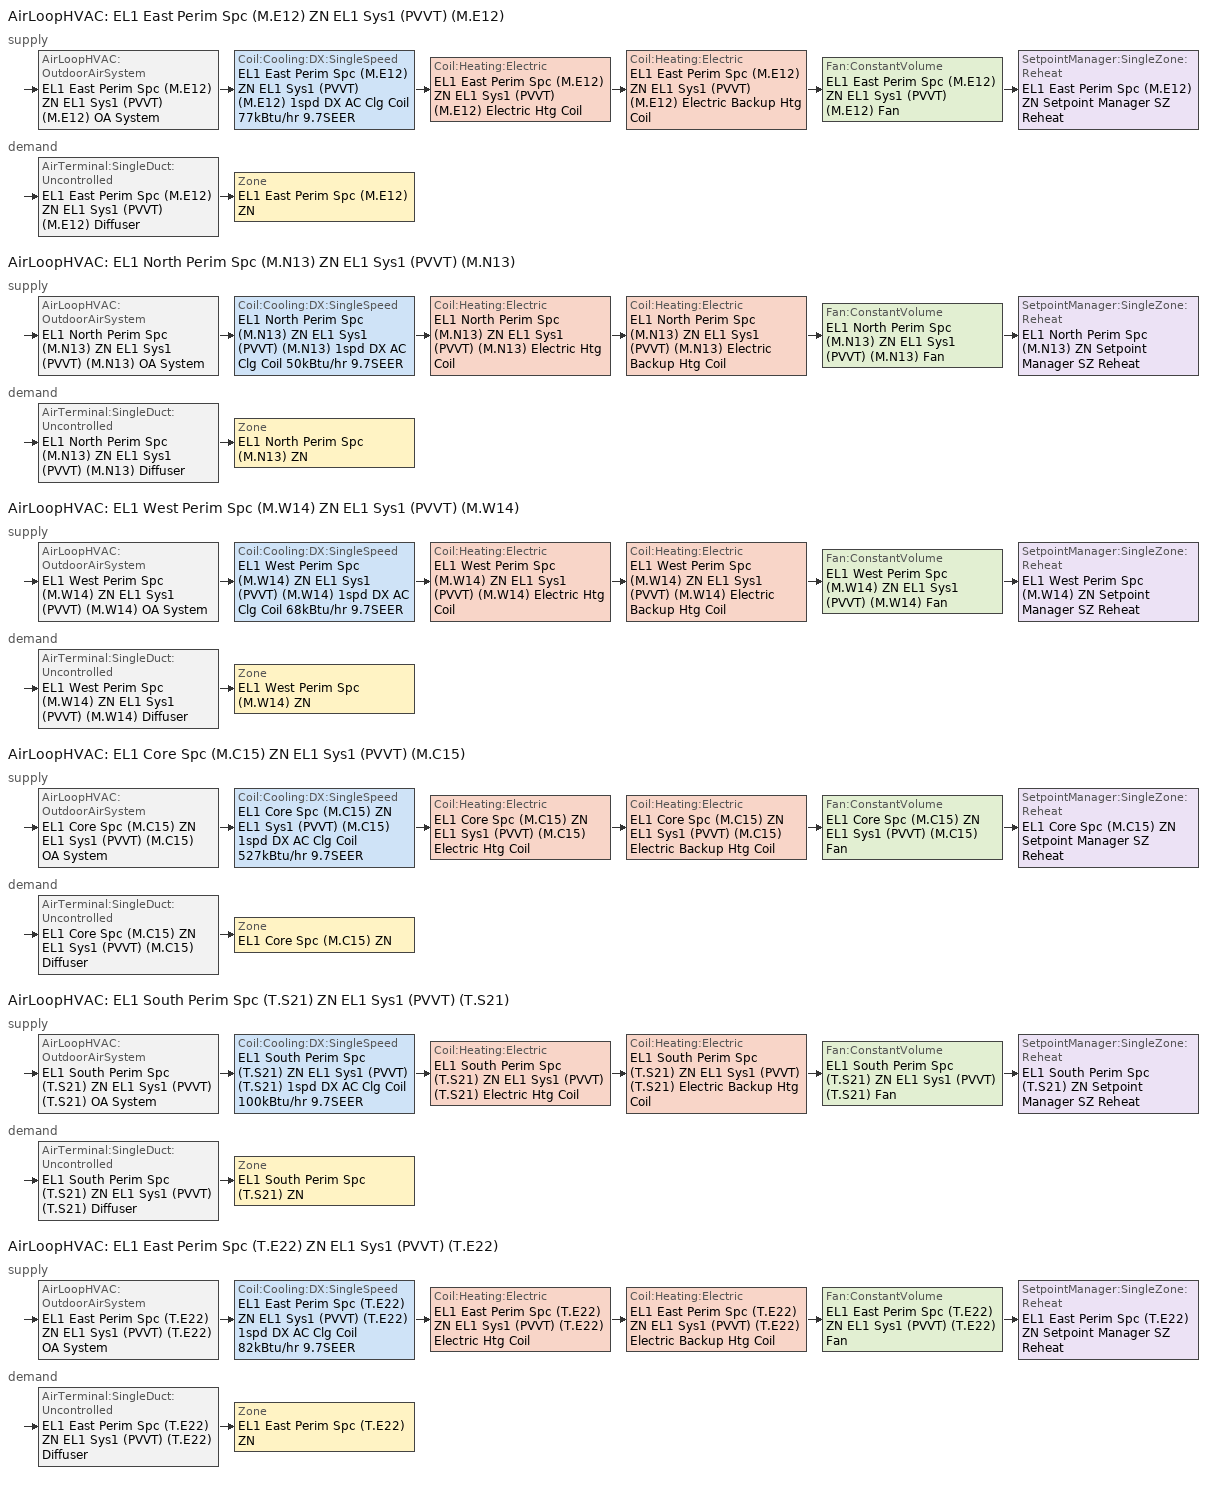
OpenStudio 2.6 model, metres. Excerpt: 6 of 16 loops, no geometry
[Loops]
AirLoopHVAC 'EL1 East Perim Spc (M.E12) ZN EL1 Sys1 (PVVT) (M.E12)'
 supply: AirLoopHVAC:OutdoorAirSystem 'EL1 East Perim Spc (M.E12) ZN EL1 Sys1 (PVVT) (M.E12) OA System' > Coil:Cooling:DX:SingleSpeed 'EL1 East Perim Spc (M.E12) ZN EL1 Sys1 (PVVT) (M.E12) 1spd DX AC Clg Coil 77kBtu/hr 9.7SEER' > Coil:Heating:Electric 'EL1 East Perim Spc (M.E12) ZN EL1 Sys1 (PVVT) (M.E12) Electric Htg Coil' > Coil:Heating:Electric 'EL1 East Perim Spc (M.E12) ZN EL1 Sys1 (PVVT) (M.E12) Electric Backup Htg Coil' > Fan:ConstantVolume 'EL1 East Perim Spc (M.E12) ZN EL1 Sys1 (PVVT) (M.E12) Fan' > SetpointManager:SingleZone:Reheat 'EL1 East Perim Spc (M.E12) ZN Setpoint Manager SZ Reheat'
 demand: AirTerminal:SingleDuct:Uncontrolled 'EL1 East Perim Spc (M.E12) ZN EL1 Sys1 (PVVT) (M.E12) Diffuser' > Zone 'EL1 East Perim Spc (M.E12) ZN'
AirLoopHVAC 'EL1 North Perim Spc (M.N13) ZN EL1 Sys1 (PVVT) (M.N13)'
 supply: AirLoopHVAC:OutdoorAirSystem 'EL1 North Perim Spc (M.N13) ZN EL1 Sys1 (PVVT) (M.N13) OA System' > Coil:Cooling:DX:SingleSpeed 'EL1 North Perim Spc (M.N13) ZN EL1 Sys1 (PVVT) (M.N13) 1spd DX AC Clg Coil 50kBtu/hr 9.7SEER' > Coil:Heating:Electric 'EL1 North Perim Spc (M.N13) ZN EL1 Sys1 (PVVT) (M.N13) Electric Htg Coil' > Coil:Heating:Electric 'EL1 North Perim Spc (M.N13) ZN EL1 Sys1 (PVVT) (M.N13) Electric Backup Htg Coil' > Fan:ConstantVolume 'EL1 North Perim Spc (M.N13) ZN EL1 Sys1 (PVVT) (M.N13) Fan' > SetpointManager:SingleZone:Reheat 'EL1 North Perim Spc (M.N13) ZN Setpoint Manager SZ Reheat'
 demand: AirTerminal:SingleDuct:Uncontrolled 'EL1 North Perim Spc (M.N13) ZN EL1 Sys1 (PVVT) (M.N13) Diffuser' > Zone 'EL1 North Perim Spc (M.N13) ZN'
AirLoopHVAC 'EL1 West Perim Spc (M.W14) ZN EL1 Sys1 (PVVT) (M.W14)'
 supply: AirLoopHVAC:OutdoorAirSystem 'EL1 West Perim Spc (M.W14) ZN EL1 Sys1 (PVVT) (M.W14) OA System' > Coil:Cooling:DX:SingleSpeed 'EL1 West Perim Spc (M.W14) ZN EL1 Sys1 (PVVT) (M.W14) 1spd DX AC Clg Coil 68kBtu/hr 9.7SEER' > Coil:Heating:Electric 'EL1 West Perim Spc (M.W14) ZN EL1 Sys1 (PVVT) (M.W14) Electric Htg Coil' > Coil:Heating:Electric 'EL1 West Perim Spc (M.W14) ZN EL1 Sys1 (PVVT) (M.W14) Electric Backup Htg Coil' > Fan:ConstantVolume 'EL1 West Perim Spc (M.W14) ZN EL1 Sys1 (PVVT) (M.W14) Fan' > SetpointManager:SingleZone:Reheat 'EL1 West Perim Spc (M.W14) ZN Setpoint Manager SZ Reheat'
 demand: AirTerminal:SingleDuct:Uncontrolled 'EL1 West Perim Spc (M.W14) ZN EL1 Sys1 (PVVT) (M.W14) Diffuser' > Zone 'EL1 West Perim Spc (M.W14) ZN'
AirLoopHVAC 'EL1 Core Spc (M.C15) ZN EL1 Sys1 (PVVT) (M.C15)'
 supply: AirLoopHVAC:OutdoorAirSystem 'EL1 Core Spc (M.C15) ZN EL1 Sys1 (PVVT) (M.C15) OA System' > Coil:Cooling:DX:SingleSpeed 'EL1 Core Spc (M.C15) ZN EL1 Sys1 (PVVT) (M.C15) 1spd DX AC Clg Coil 527kBtu/hr 9.7SEER' > Coil:Heating:Electric 'EL1 Core Spc (M.C15) ZN EL1 Sys1 (PVVT) (M.C15) Electric Htg Coil' > Coil:Heating:Electric 'EL1 Core Spc (M.C15) ZN EL1 Sys1 (PVVT) (M.C15) Electric Backup Htg Coil' > Fan:ConstantVolume 'EL1 Core Spc (M.C15) ZN EL1 Sys1 (PVVT) (M.C15) Fan' > SetpointManager:SingleZone:Reheat 'EL1 Core Spc (M.C15) ZN Setpoint Manager SZ Reheat'
 demand: AirTerminal:SingleDuct:Uncontrolled 'EL1 Core Spc (M.C15) ZN EL1 Sys1 (PVVT) (M.C15) Diffuser' > Zone 'EL1 Core Spc (M.C15) ZN'
AirLoopHVAC 'EL1 South Perim Spc (T.S21) ZN EL1 Sys1 (PVVT) (T.S21)'
 supply: AirLoopHVAC:OutdoorAirSystem 'EL1 South Perim Spc (T.S21) ZN EL1 Sys1 (PVVT) (T.S21) OA System' > Coil:Cooling:DX:SingleSpeed 'EL1 South Perim Spc (T.S21) ZN EL1 Sys1 (PVVT) (T.S21) 1spd DX AC Clg Coil 100kBtu/hr 9.7SEER' > Coil:Heating:Electric 'EL1 South Perim Spc (T.S21) ZN EL1 Sys1 (PVVT) (T.S21) Electric Htg Coil' > Coil:Heating:Electric 'EL1 South Perim Spc (T.S21) ZN EL1 Sys1 (PVVT) (T.S21) Electric Backup Htg Coil' > Fan:ConstantVolume 'EL1 South Perim Spc (T.S21) ZN EL1 Sys1 (PVVT) (T.S21) Fan' > SetpointManager:SingleZone:Reheat 'EL1 South Perim Spc (T.S21) ZN Setpoint Manager SZ Reheat'
 demand: AirTerminal:SingleDuct:Uncontrolled 'EL1 South Perim Spc (T.S21) ZN EL1 Sys1 (PVVT) (T.S21) Diffuser' > Zone 'EL1 South Perim Spc (T.S21) ZN'
AirLoopHVAC 'EL1 East Perim Spc (T.E22) ZN EL1 Sys1 (PVVT) (T.E22)'
 supply: AirLoopHVAC:OutdoorAirSystem 'EL1 East Perim Spc (T.E22) ZN EL1 Sys1 (PVVT) (T.E22) OA System' > Coil:Cooling:DX:SingleSpeed 'EL1 East Perim Spc (T.E22) ZN EL1 Sys1 (PVVT) (T.E22) 1spd DX AC Clg Coil 82kBtu/hr 9.7SEER' > Coil:Heating:Electric 'EL1 East Perim Spc (T.E22) ZN EL1 Sys1 (PVVT) (T.E22) Electric Htg Coil' > Coil:Heating:Electric 'EL1 East Perim Spc (T.E22) ZN EL1 Sys1 (PVVT) (T.E22) Electric Backup Htg Coil' > Fan:ConstantVolume 'EL1 East Perim Spc (T.E22) ZN EL1 Sys1 (PVVT) (T.E22) Fan' > SetpointManager:SingleZone:Reheat 'EL1 East Perim Spc (T.E22) ZN Setpoint Manager SZ Reheat'
 demand: AirTerminal:SingleDuct:Uncontrolled 'EL1 East Perim Spc (T.E22) ZN EL1 Sys1 (PVVT) (T.E22) Diffuser' > Zone 'EL1 East Perim Spc (T.E22) ZN'
[Sizing:Zone] Zone Cooling Design Supply Air Temperature Input Method=SupplyAirTemperature; Zone Cooling Design Supply Air Temperature {C}=12.7778; Zone Cooling Design Supply Air Temperature Difference {deltaC}=11.11; Zone Heating Design Supply Air Temperature Input Method=SupplyAirTemperature; Zone Heating Design Supply Air Temperature {C}=50; Zone Heating Design Supply Air Temperature Difference {deltaC}=11.11; Zone Cooling Design Supply Air Humidity Ratio {kg-H2O/kg-air}=0.0085; Zone Heating Design Supply Air Humidity Ratio {kg-H2O/kg-air}=0.008; Cooling Design Air Flow Method=DesignDay; Heating Design Air Flow Method=DesignDay; Account for Dedicated Outdoor Air System=No; Dedicated Outdoor Air System Control Strategy=NeutralSupplyAir; Dedicated Outdoor Air Low Setpoint Temperature for Design {C}=autosize; Dedicated Outdoor Air High Setpoint Temperature for Design {C}=autosize
EL1 Core Spc (M.C15) ZN; EL1 East Perim Spc (M.E12) ZN; EL1 East Perim Spc (T.E22) ZN; EL1 North Perim Spc (M.N13) ZN; EL1 South Perim Spc (T.S21) ZN; EL1 West Perim Spc (M.W14) ZN
[Zone equipment]
EL1 Core Spc (M.C15) ZN: EL1 Core Spc (M.C15) ZN EL1 Sys1 (PVVT) (M.C15) Diffuser
EL1 East Perim Spc (M.E12) ZN: EL1 East Perim Spc (M.E12) ZN EL1 Sys1 (PVVT) (M.E12) Diffuser
EL1 East Perim Spc (T.E22) ZN: EL1 East Perim Spc (T.E22) ZN EL1 Sys1 (PVVT) (T.E22) Diffuser
EL1 North Perim Spc (M.N13) ZN: EL1 North Perim Spc (M.N13) ZN EL1 Sys1 (PVVT) (M.N13) Diffuser
EL1 South Perim Spc (T.S21) ZN: EL1 South Perim Spc (T.S21) ZN EL1 Sys1 (PVVT) (T.S21) Diffuser
EL1 West Perim Spc (M.W14) ZN: EL1 West Perim Spc (M.W14) ZN EL1 Sys1 (PVVT) (M.W14) Diffuser
[AirLoopHVAC] Design Supply Air Flow Rate {m3/s}=AutoSize
Name | Availability Schedule
EL1 East Perim Spc (M.E12) ZN EL1 Sys1 (PVVT) (M.E12) | EL1 East Perim Spc (M.E12) ZN EL1 Sys1 (PVVT) (M.E12) Occ Sch
EL1 North Perim Spc (M.N13) ZN EL1 Sys1 (PVVT) (M.N13) | EL1 North Perim Spc (M.N13) ZN EL1 Sys1 (PVVT) (M.N13) Occ Sch
EL1 West Perim Spc (M.W14) ZN EL1 Sys1 (PVVT) (M.W14) | EL1 West Perim Spc (M.W14) ZN EL1 Sys1 (PVVT) (M.W14) Occ Sch
EL1 Core Spc (M.C15) ZN EL1 Sys1 (PVVT) (M.C15) | EL1 Core Spc (M.C15) ZN EL1 Sys1 (PVVT) (M.C15) Occ Sch
EL1 South Perim Spc (T.S21) ZN EL1 Sys1 (PVVT) (T.S21) | EL1 South Perim Spc (T.S21) ZN EL1 Sys1 (PVVT) (T.S21) Occ Sch
EL1 East Perim Spc (T.E22) ZN EL1 Sys1 (PVVT) (T.E22) | EL1 East Perim Spc (T.E22) ZN EL1 Sys1 (PVVT) (T.E22) Occ Sch
[Sizing:System] Type of Load to Size On=Sensible; Design Outdoor Air Flow Rate {m3/s}=Autosize; Minimum System Air Flow Ratio=1; Preheat Design Temperature {C}=7.22222; Preheat Design Humidity Ratio {kg-H2O/kg-Air}=0.008; Precool Design Temperature {C}=12.7778; Precool Design Humidity Ratio {kg-H2O/kg-Air}=0.008; Central Cooling Design Supply Air Temperature {C}=12.7778; Central Heating Design Supply Air Temperature {C}=50; Sizing Option=Coincident; 100% Outdoor Air in Cooling=No; 100% Outdoor Air in Heating=No; Central Cooling Design Supply Air Humidity Ratio {kg-H2O/kg-Air}=0.0085; Central Heating Design Supply Air Humidity Ratio {kg-H2O/kg-Air}=0.008; Cooling Design Air Flow Method=DesignDay; Cooling Design Air Flow Rate {m3/s}=0; Heating Design Air Flow Method=DesignDay; Heating Design Air Flow Rate {m3/s}=0; System Outdoor Air Method=ZoneSum; Zone Maximum Outdoor Air Fraction=1; Cooling Supply Air Flow Rate Per Floor Area {m3/s-m2}=0.00996765; Cooling Fraction of Autosized Cooling Supply Air Flow Rate=1; Cooling Supply Air Flow Rate Per Unit Cooling Capacity {m3/s-W}=3.94755e-05; Heating Supply Air Flow Rate Per Floor Area {m3/s-m2}=0.00996765; Heating Fraction of Autosized Heating Supply Air Flow Rate=1; Heating Fraction of Autosized Cooling Supply Air Flow Rate=1; Heating Supply Air Flow Rate Per Unit Heating Capacity {m3/s-W}=3.15882e-05; Cooling Design Capacity Method=CoolingDesignCapacity; Cooling Design Capacity {W}=autosize; Cooling Design Capacity Per Floor Area {W/m2}=234.7; Fraction of Autosized Cooling Design Capacity=1; Heating Design Capacity Method=HeatingDesignCapacity; Heating Design Capacity {W}=autosize; Heating Design Capacity Per Floor Area {W/m2}=157; Fraction of Autosized Heating Design Capacity=1; Central Cooling Capacity Control Method=OnOff
EL1 East Perim Spc (M.E12) ZN EL1 Sys1 (PVVT) (M.E12); EL1 North Perim Spc (M.N13) ZN EL1 Sys1 (PVVT) (M.N13); EL1 West Perim Spc (M.W14) ZN EL1 Sys1 (PVVT) (M.W14); EL1 Core Spc (M.C15) ZN EL1 Sys1 (PVVT) (M.C15); EL1 South Perim Spc (T.S21) ZN EL1 Sys1 (PVVT) (T.S21); EL1 East Perim Spc (T.E22) ZN EL1 Sys1 (PVVT) (T.E22)
[SetpointManager:SingleZone:Reheat] Minimum Supply Air Temperature {C}=12.7778; Maximum Supply Air Temperature {C}=50
Name | Control Zone | Setpoint Node or NodeList
EL1 East Perim Spc (M.E12) ZN Setpoint Manager SZ Reheat | EL1 East Perim Spc (M.E12) ZN | EL1 East Perim Spc (M.E12) ZN EL1 Sys1 (PVVT) (M.E12) Supply Outlet Node
EL1 North Perim Spc (M.N13) ZN Setpoint Manager SZ Reheat | EL1 North Perim Spc (M.N13) ZN | EL1 North Perim Spc (M.N13) ZN EL1 Sys1 (PVVT) (M.N13) Supply Outlet Node
EL1 West Perim Spc (M.W14) ZN Setpoint Manager SZ Reheat | EL1 West Perim Spc (M.W14) ZN | EL1 West Perim Spc (M.W14) ZN EL1 Sys1 (PVVT) (M.W14) Supply Outlet Node
EL1 Core Spc (M.C15) ZN Setpoint Manager SZ Reheat | EL1 Core Spc (M.C15) ZN | EL1 Core Spc (M.C15) ZN EL1 Sys1 (PVVT) (M.C15) Supply Outlet Node
EL1 South Perim Spc (T.S21) ZN Setpoint Manager SZ Reheat | EL1 South Perim Spc (T.S21) ZN | EL1 South Perim Spc (T.S21) ZN EL1 Sys1 (PVVT) (T.S21) Supply Outlet Node
EL1 East Perim Spc (T.E22) ZN Setpoint Manager SZ Reheat | EL1 East Perim Spc (T.E22) ZN | EL1 East Perim Spc (T.E22) ZN EL1 Sys1 (PVVT) (T.E22) Supply Outlet Node
[Fan:ConstantVolume] Availability Schedule=Always On Discrete; Maximum Flow Rate {m3/s}=AutoSize; Motor In Airstream Fraction=1
Name | Fan Efficiency | Pressure Rise {Pa} | Motor Efficiency
EL1 East Perim Spc (M.E12) ZN EL1 Sys1 (PVVT) (M.E12) Fan; EL1 East Perim Spc (T.E22) ZN EL1 Sys1 (PVVT) (T.E22) Fan | 0.5395 | 622.722 | 0.83
EL1 North Perim Spc (M.N13) ZN EL1 Sys1 (PVVT) (M.N13) Fan; EL1 West Perim Spc (M.W14) ZN EL1 Sys1 (PVVT) (M.W14) Fan | 0.52975 | 622.722 | 0.815
EL1 Core Spc (M.C15) ZN EL1 Sys1 (PVVT) (M.C15) Fan | 0.58825 | 1110.94 | 0.905
EL1 South Perim Spc (T.S21) ZN EL1 Sys1 (PVVT) (T.S21) Fan | 0.5525 | 622.722 | 0.85
[Coil:Heating:Electric] Availability Schedule=Always On Discrete; Efficiency=1
EL1 East Perim Spc (M.E12) ZN EL1 Sys1 (PVVT) (M.E12) Electric Htg Coil; EL1 East Perim Spc (M.E12) ZN EL1 Sys1 (PVVT) (M.E12) Electric Backup Htg Coil; EL1 North Perim Spc (M.N13) ZN EL1 Sys1 (PVVT) (M.N13) Electric Htg Coil; EL1 North Perim Spc (M.N13) ZN EL1 Sys1 (PVVT) (M.N13) Electric Backup Htg Coil; EL1 West Perim Spc (M.W14) ZN EL1 Sys1 (PVVT) (M.W14) Electric Htg Coil; EL1 West Perim Spc (M.W14) ZN EL1 Sys1 (PVVT) (M.W14) Electric Backup Htg Coil; EL1 Core Spc (M.C15) ZN EL1 Sys1 (PVVT) (M.C15) Electric Htg Coil; EL1 Core Spc (M.C15) ZN EL1 Sys1 (PVVT) (M.C15) Electric Backup Htg Coil; EL1 South Perim Spc (T.S21) ZN EL1 Sys1 (PVVT) (T.S21) Electric Htg Coil; EL1 South Perim Spc (T.S21) ZN EL1 Sys1 (PVVT) (T.S21) Electric Backup Htg Coil; EL1 East Perim Spc (T.E22) ZN EL1 Sys1 (PVVT) (T.E22) Electric Htg Coil; EL1 East Perim Spc (T.E22) ZN EL1 Sys1 (PVVT) (T.E22) Electric Backup Htg Coil
[Coil:Cooling:DX:SingleSpeed] Availability Schedule=Always On Discrete; Rated Total Cooling Capacity {W}=autosize; Rated Sensible Heat Ratio=autosize; Rated COP {W/W}=3.14722; Rated Air Flow Rate {m3/s}=autosize; Rated Evaporator Fan Power Per Volume Flow Rate {W/(m3/s)}=773.3; Total Cooling Capacity Function of Temperature Curve=SpltAC1Sp_ClCap_fT; Total Cooling Capacity Function of Flow Fraction Curve=SpltAC1Sp_CLoss_fPLR_Mod; Energy Input Ratio Function of Temperature Curve=SpltAC1Sp_EIR_fT; Energy Input Ratio Function of Flow Fraction Curve=SpltAC1Sp_CEIR_fPLR_Mod; Part Load Fraction Correlation Curve=CoilClgDXEIRRatio_fQFrac; Condenser Type=AirCooled; Evaporative Condenser Effectiveness=0; Evaporative Condenser Air Flow Rate {m3/s}=Autosize; Evaporative Condenser Pump Rated Power Consumption {W}=Autosize; Crankcase Heater Capacity {W}=0; Maximum Outdoor Dry-Bulb Temperature for Crankcase Heater Operation {C}=0; Basin Heater Capacity {W/K}=0; Basin Heater Setpoint Temperature {C}=10
EL1 East Perim Spc (M.E12) ZN EL1 Sys1 (PVVT) (M.E12) 1spd DX AC Clg Coil 77kBtu/hr 9.7SEER; EL1 North Perim Spc (M.N13) ZN EL1 Sys1 (PVVT) (M.N13) 1spd DX AC Clg Coil 50kBtu/hr 9.7SEER; EL1 West Perim Spc (M.W14) ZN EL1 Sys1 (PVVT) (M.W14) 1spd DX AC Clg Coil 68kBtu/hr 9.7SEER; EL1 Core Spc (M.C15) ZN EL1 Sys1 (PVVT) (M.C15) 1spd DX AC Clg Coil 527kBtu/hr 9.7SEER; EL1 South Perim Spc (T.S21) ZN EL1 Sys1 (PVVT) (T.S21) 1spd DX AC Clg Coil 100kBtu/hr 9.7SEER; EL1 East Perim Spc (T.E22) ZN EL1 Sys1 (PVVT) (T.E22) 1spd DX AC Clg Coil 82kBtu/hr 9.7SEER
[Controller:OutdoorAir] Minimum Outdoor Air Flow Rate {m3/s}=0; Maximum Outdoor Air Flow Rate {m3/s}=Autosize; Economizer Control Type=NoEconomizer; Economizer Control Action Type=ModulateFlow; Economizer Maximum Limit Dry-Bulb Temperature {C}=28; Economizer Maximum Limit Enthalpy {J/kg}=64000; Lockout Type=LockoutWithCompressor; Minimum Limit Type=FixedMinimum; Minimum Outdoor Air Schedule=Always On Discrete; High Humidity Control=No; Heat Recovery Bypass Control Type=BypassWhenWithinEconomizerLimits
Name | Controller Mechanical Ventilation
EL1 East Perim Spc (M.E12) ZN EL1 Sys1 (PVVT) (M.E12) OA System Controller | Controller Mechanical Ventilation 7
EL1 North Perim Spc (M.N13) ZN EL1 Sys1 (PVVT) (M.N13) OA System Controller | Controller Mechanical Ventilation 8
EL1 West Perim Spc (M.W14) ZN EL1 Sys1 (PVVT) (M.W14) OA System Controller | Controller Mechanical Ventilation 9
EL1 Core Spc (M.C15) ZN EL1 Sys1 (PVVT) (M.C15) OA System Controller | Controller Mechanical Ventilation 10
EL1 South Perim Spc (T.S21) ZN EL1 Sys1 (PVVT) (T.S21) OA System Controller | Controller Mechanical Ventilation 11
EL1 East Perim Spc (T.E22) ZN EL1 Sys1 (PVVT) (T.E22) OA System Controller | Controller Mechanical Ventilation 12
[Controller:MechanicalVentilation] Availability Schedule=Always On Discrete; System Outdoor Air Method=ZoneSum
Controller Mechanical Ventilation 7; Controller Mechanical Ventilation 8; Controller Mechanical Ventilation 9; Controller Mechanical Ventilation 10; Controller Mechanical Ventilation 11; Controller Mechanical Ventilation 12
[AirLoopHVAC:OutdoorAirSystem]
Name | Controller
EL1 East Perim Spc (M.E12) ZN EL1 Sys1 (PVVT) (M.E12) OA System | EL1 East Perim Spc (M.E12) ZN EL1 Sys1 (PVVT) (M.E12) OA System Controller
EL1 North Perim Spc (M.N13) ZN EL1 Sys1 (PVVT) (M.N13) OA System | EL1 North Perim Spc (M.N13) ZN EL1 Sys1 (PVVT) (M.N13) OA System Controller
EL1 West Perim Spc (M.W14) ZN EL1 Sys1 (PVVT) (M.W14) OA System | EL1 West Perim Spc (M.W14) ZN EL1 Sys1 (PVVT) (M.W14) OA System Controller
EL1 Core Spc (M.C15) ZN EL1 Sys1 (PVVT) (M.C15) OA System | EL1 Core Spc (M.C15) ZN EL1 Sys1 (PVVT) (M.C15) OA System Controller
EL1 South Perim Spc (T.S21) ZN EL1 Sys1 (PVVT) (T.S21) OA System | EL1 South Perim Spc (T.S21) ZN EL1 Sys1 (PVVT) (T.S21) OA System Controller
EL1 East Perim Spc (T.E22) ZN EL1 Sys1 (PVVT) (T.E22) OA System | EL1 East Perim Spc (T.E22) ZN EL1 Sys1 (PVVT) (T.E22) OA System Controller
[AirTerminal:SingleDuct:Uncontrolled] Availability Schedule=Always On Discrete; Maximum Air Flow Rate {m3/s}=AutoSize
EL1 East Perim Spc (M.E12) ZN EL1 Sys1 (PVVT) (M.E12) Diffuser; EL1 North Perim Spc (M.N13) ZN EL1 Sys1 (PVVT) (M.N13) Diffuser; EL1 West Perim Spc (M.W14) ZN EL1 Sys1 (PVVT) (M.W14) Diffuser; EL1 Core Spc (M.C15) ZN EL1 Sys1 (PVVT) (M.C15) Diffuser; EL1 South Perim Spc (T.S21) ZN EL1 Sys1 (PVVT) (T.S21) Diffuser; EL1 East Perim Spc (T.E22) ZN EL1 Sys1 (PVVT) (T.E22) Diffuser
[Schedule:Ruleset]
Name | Default Day Schedule | Summer Design Day Schedule | Winter Design Day Schedule
EL1 Core Spc (M.C15) ZN EL1 Sys1 (PVVT) (M.C15) Occ Sch | EL1 Core Spc (M.C15) ZN EL1 Sys1 (PVVT) (M.C15) Occ Sch Default | EL1 Core Spc (M.C15) ZN EL1 Sys1 (PVVT) (M.C15) Occ Sch Summer Design Day | EL1 Core Spc (M.C15) ZN EL1 Sys1 (PVVT) (M.C15) Occ Sch Winter Design Day
EL1 East Perim Spc (M.E12) ZN EL1 Sys1 (PVVT) (M.E12) Occ Sch | EL1 East Perim Spc (M.E12) ZN EL1 Sys1 (PVVT) (M.E12) Occ Sch Default | EL1 East Perim Spc (M.E12) ZN EL1 Sys1 (PVVT) (M.E12) Occ Sch Summer Design Day | EL1 East Perim Spc (M.E12) ZN EL1 Sys1 (PVVT) (M.E12) Occ Sch Winter Design Day
EL1 East Perim Spc (T.E22) ZN EL1 Sys1 (PVVT) (T.E22) Occ Sch | EL1 East Perim Spc (T.E22) ZN EL1 Sys1 (PVVT) (T.E22) Occ Sch Default | EL1 East Perim Spc (T.E22) ZN EL1 Sys1 (PVVT) (T.E22) Occ Sch Summer Design Day | EL1 East Perim Spc (T.E22) ZN EL1 Sys1 (PVVT) (T.E22) Occ Sch Winter Design Day
EL1 North Perim Spc (M.N13) ZN EL1 Sys1 (PVVT) (M.N13) Occ Sch | EL1 North Perim Spc (M.N13) ZN EL1 Sys1 (PVVT) (M.N13) Occ Sch Default | EL1 North Perim Spc (M.N13) ZN EL1 Sys1 (PVVT) (M.N13) Occ Sch Summer Design Day | EL1 North Perim Spc (M.N13) ZN EL1 Sys1 (PVVT) (M.N13) Occ Sch Winter Design Day
EL1 South Perim Spc (T.S21) ZN EL1 Sys1 (PVVT) (T.S21) Occ Sch | EL1 South Perim Spc (T.S21) ZN EL1 Sys1 (PVVT) (T.S21) Occ Sch Default | EL1 South Perim Spc (T.S21) ZN EL1 Sys1 (PVVT) (T.S21) Occ Sch Summer Design Day | EL1 South Perim Spc (T.S21) ZN EL1 Sys1 (PVVT) (T.S21) Occ Sch Winter Design Day
EL1 West Perim Spc (M.W14) ZN EL1 Sys1 (PVVT) (M.W14) Occ Sch | EL1 West Perim Spc (M.W14) ZN EL1 Sys1 (PVVT) (M.W14) Occ Sch Default | EL1 West Perim Spc (M.W14) ZN EL1 Sys1 (PVVT) (M.W14) Occ Sch Summer Design Day | EL1 West Perim Spc (M.W14) ZN EL1 Sys1 (PVVT) (M.W14) Occ Sch Winter Design Day
[Schedule:Day]
EL1 Core Spc (M.C15) ZN EL1 Sys1 (PVVT) (M.C15) Occ Sch Default; EL1 Core Spc (M.C15) ZN EL1 Sys1 (PVVT) (M.C15) Occ Sch Winter Design Day; EL1 Core Spc (M.C15) ZN EL1 Sys1 (PVVT) (M.C15) Occ Sch Summer Design Day; EL1 East Perim Spc (M.E12) ZN EL1 Sys1 (PVVT) (M.E12) Occ Sch Default; EL1 East Perim Spc (M.E12) ZN EL1 Sys1 (PVVT) (M.E12) Occ Sch Winter Design Day; EL1 East Perim Spc (M.E12) ZN EL1 Sys1 (PVVT) (M.E12) Occ Sch Summer Design Day; EL1 East Perim Spc (T.E22) ZN EL1 Sys1 (PVVT) (T.E22) Occ Sch Default; EL1 East Perim Spc (T.E22) ZN EL1 Sys1 (PVVT) (T.E22) Occ Sch Winter Design Day; EL1 East Perim Spc (T.E22) ZN EL1 Sys1 (PVVT) (T.E22) Occ Sch Summer Design Day; EL1 North Perim Spc (M.N13) ZN EL1 Sys1 (PVVT) (M.N13) Occ Sch Default; EL1 North Perim Spc (M.N13) ZN EL1 Sys1 (PVVT) (M.N13) Occ Sch Winter Design Day; EL1 North Perim Spc (M.N13) ZN EL1 Sys1 (PVVT) (M.N13) Occ Sch Summer Design Day; EL1 South Perim Spc (T.S21) ZN EL1 Sys1 (PVVT) (T.S21) Occ Sch Default; EL1 South Perim Spc (T.S21) ZN EL1 Sys1 (PVVT) (T.S21) Occ Sch Winter Design Day; EL1 South Perim Spc (T.S21) ZN EL1 Sys1 (PVVT) (T.S21) Occ Sch Summer Design Day; EL1 West Perim Spc (M.W14) ZN EL1 Sys1 (PVVT) (M.W14) Occ Sch Default; EL1 West Perim Spc (M.W14) ZN EL1 Sys1 (PVVT) (M.W14) Occ Sch Winter Design Day; EL1 West Perim Spc (M.W14) ZN EL1 Sys1 (PVVT) (M.W14) Occ Sch Summer Design Day: 24, 0, 1
EL1 Core Spc (M.C15) ZN EL1 Sys1 (PVVT) (M.C15) Occ Sch Monday; EL1 Core Spc (M.C15) ZN EL1 Sys1 (PVVT) (M.C15) Occ Sch Tuesday; EL1 Core Spc (M.C15) ZN EL1 Sys1 (PVVT) (M.C15) Occ Sch Wednesday; EL1 Core Spc (M.C15) ZN EL1 Sys1 (PVVT) (M.C15) Occ Sch Thursday; EL1 Core Spc (M.C15) ZN EL1 Sys1 (PVVT) (M.C15) Occ Sch Friday; EL1 East Perim Spc (M.E12) ZN EL1 Sys1 (PVVT) (M.E12) Occ Sch Monday; EL1 East Perim Spc (M.E12) ZN EL1 Sys1 (PVVT) (M.E12) Occ Sch Tuesday; EL1 East Perim Spc (M.E12) ZN EL1 Sys1 (PVVT) (M.E12) Occ Sch Wednesday; EL1 East Perim Spc (M.E12) ZN EL1 Sys1 (PVVT) (M.E12) Occ Sch Thursday; EL1 East Perim Spc (M.E12) ZN EL1 Sys1 (PVVT) (M.E12) Occ Sch Friday; EL1 East Perim Spc (T.E22) ZN EL1 Sys1 (PVVT) (T.E22) Occ Sch Monday; EL1 East Perim Spc (T.E22) ZN EL1 Sys1 (PVVT) (T.E22) Occ Sch Tuesday; EL1 East Perim Spc (T.E22) ZN EL1 Sys1 (PVVT) (T.E22) Occ Sch Wednesday; EL1 East Perim Spc (T.E22) ZN EL1 Sys1 (PVVT) (T.E22) Occ Sch Thursday; EL1 East Perim Spc (T.E22) ZN EL1 Sys1 (PVVT) (T.E22) Occ Sch Friday; EL1 North Perim Spc (M.N13) ZN EL1 Sys1 (PVVT) (M.N13) Occ Sch Monday; EL1 North Perim Spc (M.N13) ZN EL1 Sys1 (PVVT) (M.N13) Occ Sch Tuesday; EL1 North Perim Spc (M.N13) ZN EL1 Sys1 (PVVT) (M.N13) Occ Sch Wednesday; EL1 North Perim Spc (M.N13) ZN EL1 Sys1 (PVVT) (M.N13) Occ Sch Thursday; EL1 North Perim Spc (M.N13) ZN EL1 Sys1 (PVVT) (M.N13) Occ Sch Friday; EL1 South Perim Spc (T.S21) ZN EL1 Sys1 (PVVT) (T.S21) Occ Sch Monday; EL1 South Perim Spc (T.S21) ZN EL1 Sys1 (PVVT) (T.S21) Occ Sch Tuesday; EL1 South Perim Spc (T.S21) ZN EL1 Sys1 (PVVT) (T.S21) Occ Sch Wednesday; EL1 South Perim Spc (T.S21) ZN EL1 Sys1 (PVVT) (T.S21) Occ Sch Thursday; EL1 South Perim Spc (T.S21) ZN EL1 Sys1 (PVVT) (T.S21) Occ Sch Friday; EL1 West Perim Spc (M.W14) ZN EL1 Sys1 (PVVT) (M.W14) Occ Sch Monday; EL1 West Perim Spc (M.W14) ZN EL1 Sys1 (PVVT) (M.W14) Occ Sch Tuesday; EL1 West Perim Spc (M.W14) ZN EL1 Sys1 (PVVT) (M.W14) Occ Sch Wednesday; EL1 West Perim Spc (M.W14) ZN EL1 Sys1 (PVVT) (M.W14) Occ Sch Thursday; EL1 West Perim Spc (M.W14) ZN EL1 Sys1 (PVVT) (M.W14) Occ Sch Friday: 9, 0, 0, 22, 0, 1, 24, 0, 0
EL1 Core Spc (M.C15) ZN EL1 Sys1 (PVVT) (M.C15) Occ Sch Saturday; EL1 East Perim Spc (M.E12) ZN EL1 Sys1 (PVVT) (M.E12) Occ Sch Saturday; EL1 East Perim Spc (T.E22) ZN EL1 Sys1 (PVVT) (T.E22) Occ Sch Saturday; EL1 North Perim Spc (M.N13) ZN EL1 Sys1 (PVVT) (M.N13) Occ Sch Saturday; EL1 South Perim Spc (T.S21) ZN EL1 Sys1 (PVVT) (T.S21) Occ Sch Saturday; EL1 West Perim Spc (M.W14) ZN EL1 Sys1 (PVVT) (M.W14) Occ Sch Saturday: 9, 0, 0, 20, 0, 1, 24, 0, 0
EL1 Core Spc (M.C15) ZN EL1 Sys1 (PVVT) (M.C15) Occ Sch Sunday; EL1 East Perim Spc (M.E12) ZN EL1 Sys1 (PVVT) (M.E12) Occ Sch Sunday; EL1 East Perim Spc (T.E22) ZN EL1 Sys1 (PVVT) (T.E22) Occ Sch Sunday; EL1 North Perim Spc (M.N13) ZN EL1 Sys1 (PVVT) (M.N13) Occ Sch Sunday; EL1 South Perim Spc (T.S21) ZN EL1 Sys1 (PVVT) (T.S21) Occ Sch Sunday; EL1 West Perim Spc (M.W14) ZN EL1 Sys1 (PVVT) (M.W14) Occ Sch Sunday: 9, 0, 0, 19, 0, 1, 24, 0, 0
[Schedule:Rule] Date Specification Type=DateRange; Start Month=1; Start Day=1; End Month=12
Name | Schedule Ruleset | Rule Order | Day Schedule | Apply Monday | End Day | Apply Tuesday | Apply Wednesday | Apply Thursday | Apply Friday | Apply Saturday | Apply Sunday
EL1 Core Spc (M.C15) ZN EL1 Sys1 (PVVT) (M.C15) Occ Sch Monday Rule | EL1 Core Spc (M.C15) ZN EL1 Sys1 (PVVT) (M.C15) Occ Sch | 6 | EL1 Core Spc (M.C15) ZN EL1 Sys1 (PVVT) (M.C15) Occ Sch Monday | Yes | 25
EL1 Core Spc (M.C15) ZN EL1 Sys1 (PVVT) (M.C15) Occ Sch Tuesday Rule | EL1 Core Spc (M.C15) ZN EL1 Sys1 (PVVT) (M.C15) Occ Sch | 5 | EL1 Core Spc (M.C15) ZN EL1 Sys1 (PVVT) (M.C15) Occ Sch Tuesday |  | 26 | Yes
EL1 Core Spc (M.C15) ZN EL1 Sys1 (PVVT) (M.C15) Occ Sch Wednesday Rule | EL1 Core Spc (M.C15) ZN EL1 Sys1 (PVVT) (M.C15) Occ Sch | 4 | EL1 Core Spc (M.C15) ZN EL1 Sys1 (PVVT) (M.C15) Occ Sch Wednesday |  | 27 |  | Yes
EL1 Core Spc (M.C15) ZN EL1 Sys1 (PVVT) (M.C15) Occ Sch Thursday Rule | EL1 Core Spc (M.C15) ZN EL1 Sys1 (PVVT) (M.C15) Occ Sch | 3 | EL1 Core Spc (M.C15) ZN EL1 Sys1 (PVVT) (M.C15) Occ Sch Thursday |  | 28 |  |  | Yes
EL1 Core Spc (M.C15) ZN EL1 Sys1 (PVVT) (M.C15) Occ Sch Friday Rule | EL1 Core Spc (M.C15) ZN EL1 Sys1 (PVVT) (M.C15) Occ Sch | 2 | EL1 Core Spc (M.C15) ZN EL1 Sys1 (PVVT) (M.C15) Occ Sch Friday |  | 29 |  |  |  | Yes
EL1 Core Spc (M.C15) ZN EL1 Sys1 (PVVT) (M.C15) Occ Sch Saturday Rule | EL1 Core Spc (M.C15) ZN EL1 Sys1 (PVVT) (M.C15) Occ Sch | 1 | EL1 Core Spc (M.C15) ZN EL1 Sys1 (PVVT) (M.C15) Occ Sch Saturday |  | 30 |  |  |  |  | Yes
EL1 Core Spc (M.C15) ZN EL1 Sys1 (PVVT) (M.C15) Occ Sch Sunday Rule | EL1 Core Spc (M.C15) ZN EL1 Sys1 (PVVT) (M.C15) Occ Sch | 0 | EL1 Core Spc (M.C15) ZN EL1 Sys1 (PVVT) (M.C15) Occ Sch Sunday |  | 31 |  |  |  |  |  | Yes
EL1 East Perim Spc (M.E12) ZN EL1 Sys1 (PVVT) (M.E12) Occ Sch Monday Rule | EL1 East Perim Spc (M.E12) ZN EL1 Sys1 (PVVT) (M.E12) Occ Sch | 6 | EL1 East Perim Spc (M.E12) ZN EL1 Sys1 (PVVT) (M.E12) Occ Sch Monday | Yes | 25
EL1 East Perim Spc (M.E12) ZN EL1 Sys1 (PVVT) (M.E12) Occ Sch Tuesday Rule | EL1 East Perim Spc (M.E12) ZN EL1 Sys1 (PVVT) (M.E12) Occ Sch | 5 | EL1 East Perim Spc (M.E12) ZN EL1 Sys1 (PVVT) (M.E12) Occ Sch Tuesday |  | 26 | Yes
EL1 East Perim Spc (M.E12) ZN EL1 Sys1 (PVVT) (M.E12) Occ Sch Wednesday Rule | EL1 East Perim Spc (M.E12) ZN EL1 Sys1 (PVVT) (M.E12) Occ Sch | 4 | EL1 East Perim Spc (M.E12) ZN EL1 Sys1 (PVVT) (M.E12) Occ Sch Wednesday |  | 27 |  | Yes
EL1 East Perim Spc (M.E12) ZN EL1 Sys1 (PVVT) (M.E12) Occ Sch Thursday Rule | EL1 East Perim Spc (M.E12) ZN EL1 Sys1 (PVVT) (M.E12) Occ Sch | 3 | EL1 East Perim Spc (M.E12) ZN EL1 Sys1 (PVVT) (M.E12) Occ Sch Thursday |  | 28 |  |  | Yes
EL1 East Perim Spc (M.E12) ZN EL1 Sys1 (PVVT) (M.E12) Occ Sch Friday Rule | EL1 East Perim Spc (M.E12) ZN EL1 Sys1 (PVVT) (M.E12) Occ Sch | 2 | EL1 East Perim Spc (M.E12) ZN EL1 Sys1 (PVVT) (M.E12) Occ Sch Friday |  | 29 |  |  |  | Yes
EL1 East Perim Spc (M.E12) ZN EL1 Sys1 (PVVT) (M.E12) Occ Sch Saturday Rule | EL1 East Perim Spc (M.E12) ZN EL1 Sys1 (PVVT) (M.E12) Occ Sch | 1 | EL1 East Perim Spc (M.E12) ZN EL1 Sys1 (PVVT) (M.E12) Occ Sch Saturday |  | 30 |  |  |  |  | Yes
EL1 East Perim Spc (M.E12) ZN EL1 Sys1 (PVVT) (M.E12) Occ Sch Sunday Rule | EL1 East Perim Spc (M.E12) ZN EL1 Sys1 (PVVT) (M.E12) Occ Sch | 0 | EL1 East Perim Spc (M.E12) ZN EL1 Sys1 (PVVT) (M.E12) Occ Sch Sunday |  | 31 |  |  |  |  |  | Yes
EL1 East Perim Spc (T.E22) ZN EL1 Sys1 (PVVT) (T.E22) Occ Sch Monday Rule | EL1 East Perim Spc (T.E22) ZN EL1 Sys1 (PVVT) (T.E22) Occ Sch | 6 | EL1 East Perim Spc (T.E22) ZN EL1 Sys1 (PVVT) (T.E22) Occ Sch Monday | Yes | 25
EL1 East Perim Spc (T.E22) ZN EL1 Sys1 (PVVT) (T.E22) Occ Sch Tuesday Rule | EL1 East Perim Spc (T.E22) ZN EL1 Sys1 (PVVT) (T.E22) Occ Sch | 5 | EL1 East Perim Spc (T.E22) ZN EL1 Sys1 (PVVT) (T.E22) Occ Sch Tuesday |  | 26 | Yes
EL1 East Perim Spc (T.E22) ZN EL1 Sys1 (PVVT) (T.E22) Occ Sch Wednesday Rule | EL1 East Perim Spc (T.E22) ZN EL1 Sys1 (PVVT) (T.E22) Occ Sch | 4 | EL1 East Perim Spc (T.E22) ZN EL1 Sys1 (PVVT) (T.E22) Occ Sch Wednesday |  | 27 |  | Yes
EL1 East Perim Spc (T.E22) ZN EL1 Sys1 (PVVT) (T.E22) Occ Sch Thursday Rule | EL1 East Perim Spc (T.E22) ZN EL1 Sys1 (PVVT) (T.E22) Occ Sch | 3 | EL1 East Perim Spc (T.E22) ZN EL1 Sys1 (PVVT) (T.E22) Occ Sch Thursday |  | 28 |  |  | Yes
EL1 East Perim Spc (T.E22) ZN EL1 Sys1 (PVVT) (T.E22) Occ Sch Friday Rule | EL1 East Perim Spc (T.E22) ZN EL1 Sys1 (PVVT) (T.E22) Occ Sch | 2 | EL1 East Perim Spc (T.E22) ZN EL1 Sys1 (PVVT) (T.E22) Occ Sch Friday |  | 29 |  |  |  | Yes
EL1 East Perim Spc (T.E22) ZN EL1 Sys1 (PVVT) (T.E22) Occ Sch Saturday Rule | EL1 East Perim Spc (T.E22) ZN EL1 Sys1 (PVVT) (T.E22) Occ Sch | 1 | EL1 East Perim Spc (T.E22) ZN EL1 Sys1 (PVVT) (T.E22) Occ Sch Saturday |  | 30 |  |  |  |  | Yes
EL1 East Perim Spc (T.E22) ZN EL1 Sys1 (PVVT) (T.E22) Occ Sch Sunday Rule | EL1 East Perim Spc (T.E22) ZN EL1 Sys1 (PVVT) (T.E22) Occ Sch | 0 | EL1 East Perim Spc (T.E22) ZN EL1 Sys1 (PVVT) (T.E22) Occ Sch Sunday |  | 31 |  |  |  |  |  | Yes
EL1 North Perim Spc (M.N13) ZN EL1 Sys1 (PVVT) (M.N13) Occ Sch Monday Rule | EL1 North Perim Spc (M.N13) ZN EL1 Sys1 (PVVT) (M.N13) Occ Sch | 6 | EL1 North Perim Spc (M.N13) ZN EL1 Sys1 (PVVT) (M.N13) Occ Sch Monday | Yes | 25
EL1 North Perim Spc (M.N13) ZN EL1 Sys1 (PVVT) (M.N13) Occ Sch Tuesday Rule | EL1 North Perim Spc (M.N13) ZN EL1 Sys1 (PVVT) (M.N13) Occ Sch | 5 | EL1 North Perim Spc (M.N13) ZN EL1 Sys1 (PVVT) (M.N13) Occ Sch Tuesday |  | 26 | Yes
EL1 North Perim Spc (M.N13) ZN EL1 Sys1 (PVVT) (M.N13) Occ Sch Wednesday Rule | EL1 North Perim Spc (M.N13) ZN EL1 Sys1 (PVVT) (M.N13) Occ Sch | 4 | EL1 North Perim Spc (M.N13) ZN EL1 Sys1 (PVVT) (M.N13) Occ Sch Wednesday |  | 27 |  | Yes
EL1 North Perim Spc (M.N13) ZN EL1 Sys1 (PVVT) (M.N13) Occ Sch Thursday Rule | EL1 North Perim Spc (M.N13) ZN EL1 Sys1 (PVVT) (M.N13) Occ Sch | 3 | EL1 North Perim Spc (M.N13) ZN EL1 Sys1 (PVVT) (M.N13) Occ Sch Thursday |  | 28 |  |  | Yes
EL1 North Perim Spc (M.N13) ZN EL1 Sys1 (PVVT) (M.N13) Occ Sch Friday Rule | EL1 North Perim Spc (M.N13) ZN EL1 Sys1 (PVVT) (M.N13) Occ Sch | 2 | EL1 North Perim Spc (M.N13) ZN EL1 Sys1 (PVVT) (M.N13) Occ Sch Friday |  | 29 |  |  |  | Yes
EL1 North Perim Spc (M.N13) ZN EL1 Sys1 (PVVT) (M.N13) Occ Sch Saturday Rule | EL1 North Perim Spc (M.N13) ZN EL1 Sys1 (PVVT) (M.N13) Occ Sch | 1 | EL1 North Perim Spc (M.N13) ZN EL1 Sys1 (PVVT) (M.N13) Occ Sch Saturday |  | 30 |  |  |  |  | Yes
EL1 North Perim Spc (M.N13) ZN EL1 Sys1 (PVVT) (M.N13) Occ Sch Sunday Rule | EL1 North Perim Spc (M.N13) ZN EL1 Sys1 (PVVT) (M.N13) Occ Sch | 0 | EL1 North Perim Spc (M.N13) ZN EL1 Sys1 (PVVT) (M.N13) Occ Sch Sunday |  | 31 |  |  |  |  |  | Yes
EL1 South Perim Spc (T.S21) ZN EL1 Sys1 (PVVT) (T.S21) Occ Sch Monday Rule | EL1 South Perim Spc (T.S21) ZN EL1 Sys1 (PVVT) (T.S21) Occ Sch | 6 | EL1 South Perim Spc (T.S21) ZN EL1 Sys1 (PVVT) (T.S21) Occ Sch Monday | Yes | 25
EL1 South Perim Spc (T.S21) ZN EL1 Sys1 (PVVT) (T.S21) Occ Sch Tuesday Rule | EL1 South Perim Spc (T.S21) ZN EL1 Sys1 (PVVT) (T.S21) Occ Sch | 5 | EL1 South Perim Spc (T.S21) ZN EL1 Sys1 (PVVT) (T.S21) Occ Sch Tuesday |  | 26 | Yes
EL1 South Perim Spc (T.S21) ZN EL1 Sys1 (PVVT) (T.S21) Occ Sch Wednesday Rule | EL1 South Perim Spc (T.S21) ZN EL1 Sys1 (PVVT) (T.S21) Occ Sch | 4 | EL1 South Perim Spc (T.S21) ZN EL1 Sys1 (PVVT) (T.S21) Occ Sch Wednesday |  | 27 |  | Yes
EL1 South Perim Spc (T.S21) ZN EL1 Sys1 (PVVT) (T.S21) Occ Sch Thursday Rule | EL1 South Perim Spc (T.S21) ZN EL1 Sys1 (PVVT) (T.S21) Occ Sch | 3 | EL1 South Perim Spc (T.S21) ZN EL1 Sys1 (PVVT) (T.S21) Occ Sch Thursday |  | 28 |  |  | Yes
EL1 South Perim Spc (T.S21) ZN EL1 Sys1 (PVVT) (T.S21) Occ Sch Friday Rule | EL1 South Perim Spc (T.S21) ZN EL1 Sys1 (PVVT) (T.S21) Occ Sch | 2 | EL1 South Perim Spc (T.S21) ZN EL1 Sys1 (PVVT) (T.S21) Occ Sch Friday |  | 29 |  |  |  | Yes
EL1 South Perim Spc (T.S21) ZN EL1 Sys1 (PVVT) (T.S21) Occ Sch Saturday Rule | EL1 South Perim Spc (T.S21) ZN EL1 Sys1 (PVVT) (T.S21) Occ Sch | 1 | EL1 South Perim Spc (T.S21) ZN EL1 Sys1 (PVVT) (T.S21) Occ Sch Saturday |  | 30 |  |  |  |  | Yes
EL1 South Perim Spc (T.S21) ZN EL1 Sys1 (PVVT) (T.S21) Occ Sch Sunday Rule | EL1 South Perim Spc (T.S21) ZN EL1 Sys1 (PVVT) (T.S21) Occ Sch | 0 | EL1 South Perim Spc (T.S21) ZN EL1 Sys1 (PVVT) (T.S21) Occ Sch Sunday |  | 31 |  |  |  |  |  | Yes
EL1 West Perim Spc (M.W14) ZN EL1 Sys1 (PVVT) (M.W14) Occ Sch Monday Rule | EL1 West Perim Spc (M.W14) ZN EL1 Sys1 (PVVT) (M.W14) Occ Sch | 6 | EL1 West Perim Spc (M.W14) ZN EL1 Sys1 (PVVT) (M.W14) Occ Sch Monday | Yes | 25
EL1 West Perim Spc (M.W14) ZN EL1 Sys1 (PVVT) (M.W14) Occ Sch Tuesday Rule | EL1 West Perim Spc (M.W14) ZN EL1 Sys1 (PVVT) (M.W14) Occ Sch | 5 | EL1 West Perim Spc (M.W14) ZN EL1 Sys1 (PVVT) (M.W14) Occ Sch Tuesday |  | 26 | Yes
EL1 West Perim Spc (M.W14) ZN EL1 Sys1 (PVVT) (M.W14) Occ Sch Wednesday Rule | EL1 West Perim Spc (M.W14) ZN EL1 Sys1 (PVVT) (M.W14) Occ Sch | 4 | EL1 West Perim Spc (M.W14) ZN EL1 Sys1 (PVVT) (M.W14) Occ Sch Wednesday |  | 27 |  | Yes
EL1 West Perim Spc (M.W14) ZN EL1 Sys1 (PVVT) (M.W14) Occ Sch Thursday Rule | EL1 West Perim Spc (M.W14) ZN EL1 Sys1 (PVVT) (M.W14) Occ Sch | 3 | EL1 West Perim Spc (M.W14) ZN EL1 Sys1 (PVVT) (M.W14) Occ Sch Thursday |  | 28 |  |  | Yes
EL1 West Perim Spc (M.W14) ZN EL1 Sys1 (PVVT) (M.W14) Occ Sch Friday Rule | EL1 West Perim Spc (M.W14) ZN EL1 Sys1 (PVVT) (M.W14) Occ Sch | 2 | EL1 West Perim Spc (M.W14) ZN EL1 Sys1 (PVVT) (M.W14) Occ Sch Friday |  | 29 |  |  |  | Yes
EL1 West Perim Spc (M.W14) ZN EL1 Sys1 (PVVT) (M.W14) Occ Sch Saturday Rule | EL1 West Perim Spc (M.W14) ZN EL1 Sys1 (PVVT) (M.W14) Occ Sch | 1 | EL1 West Perim Spc (M.W14) ZN EL1 Sys1 (PVVT) (M.W14) Occ Sch Saturday |  | 30 |  |  |  |  | Yes
EL1 West Perim Spc (M.W14) ZN EL1 Sys1 (PVVT) (M.W14) Occ Sch Sunday Rule | EL1 West Perim Spc (M.W14) ZN EL1 Sys1 (PVVT) (M.W14) Occ Sch | 0 | EL1 West Perim Spc (M.W14) ZN EL1 Sys1 (PVVT) (M.W14) Occ Sch Sunday |  | 31 |  |  |  |  |  | Yes
[Schedule:Constant]
Always On Discrete: Value=1
[Curve:Biquadratic] Minimum Value of x=0; Maximum Value of x=1; Minimum Value of y=0; Maximum Value of y=1
Name | Coefficient1 Constant | Coefficient2 x | Coefficient3 x**2 | Coefficient4 y | Coefficient5 y**2 | Coefficient6 x*y
SpltAC1Sp_ClCap_fT | 0.67916 | 0.016938 | 0.00069336 | 0.0045576 | -8.42e-05 | -0.00047628
SpltAC1Sp_EIR_fT | 0.739046 | -0.00778968 | 0.000128304 | -0.00027 | 0.0006642 | -0.000648
[Curve:Quadratic]
SpltAC1Sp_CLoss_fPLR_Mod: Coefficient1 Constant=0.827; Coefficient2 x=0.203; Coefficient3 x**2=-0.03; Minimum Value of x=0; Maximum Value of x=1
[Curve:Cubic] Maximum Value of x=1
Name | Coefficient1 Constant | Coefficient2 x | Coefficient3 x**2 | Coefficient4 x**3 | Minimum Value of x
SpltAC1Sp_CEIR_fPLR_Mod | 0.00012 | 1.2 | -0.261 | 0.0596 | 0
CoilClgDXEIRRatio_fQFrac | 0 | 5.1091 | -8.5515 | 4.4744 | 0.7
